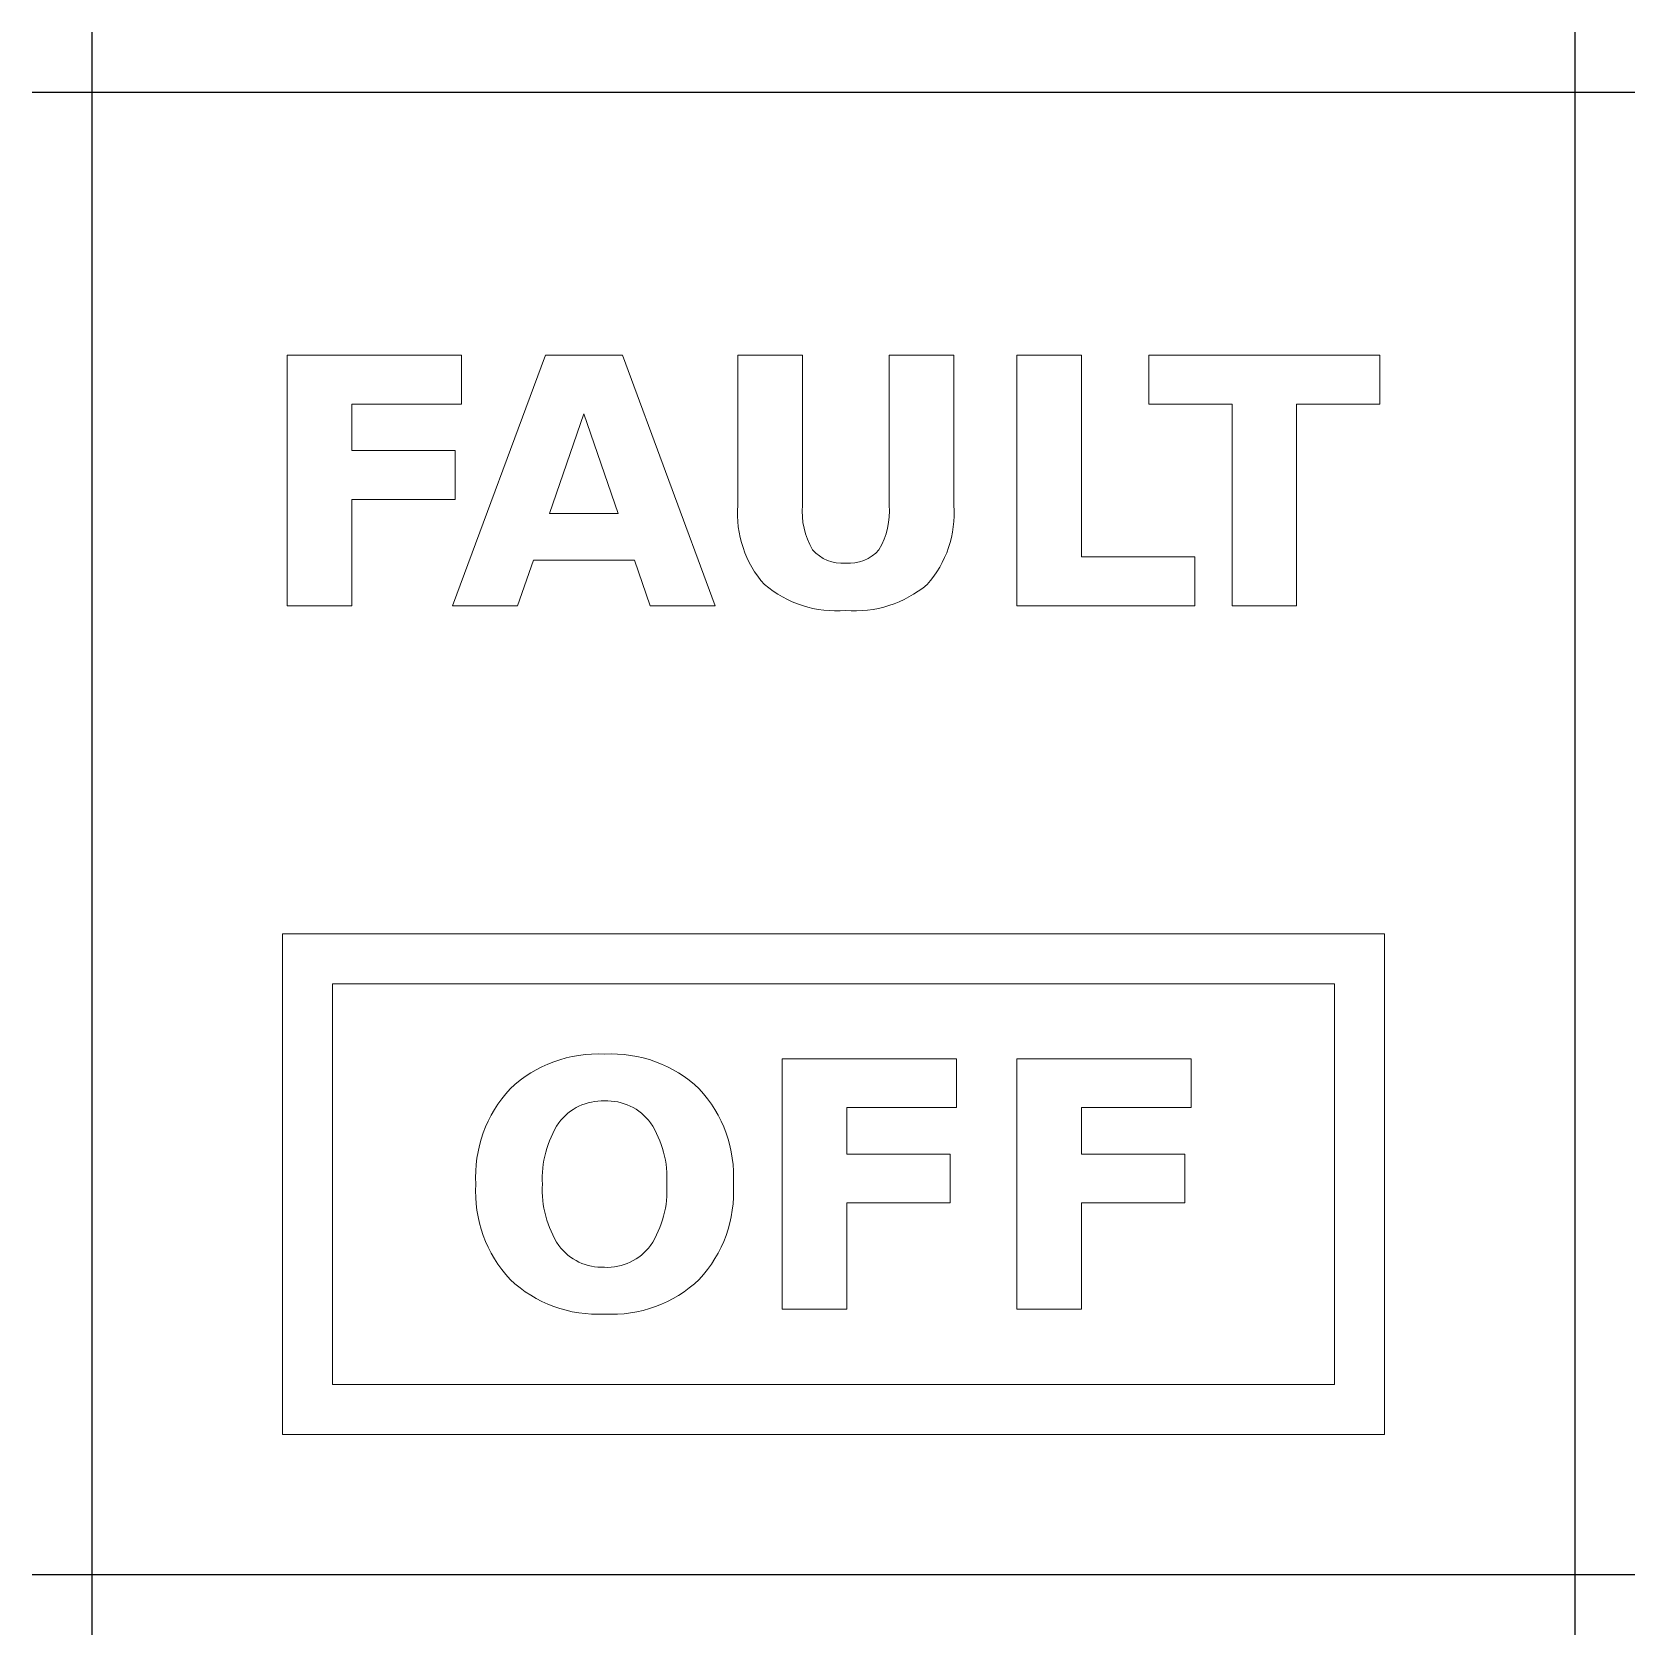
# Model space of a CAD drawing. Header units: millimetres. Extents: x -8 to 8, y -8 to 8.
import ezdxf

# ---------------------------------------------------------------- set-up
doc = ezdxf.new("R2010")
doc.units = ezdxf.units.MM
doc.layers.get('0').update_dxf_attribs({"lineweight": 25})
doc.layers.add('layer 1', color=4, linetype='Continuous', lineweight=20)

msp = doc.modelspace()

# ---------------------------------------------------------------- linework, layer by layer
for p, q in [((-7.4, -8), (-7.4, 8)), ((7.4, 8), (7.4, -8)), ((-8, 7.4), (8, 7.4)), ((8, -7.4), (-8, -7.4))]:
    msp.add_line(p, q)
at = {"layer": 'layer 1'}
for p, q in [((-5.5, -1), (5.5, -1)), ((-5.5, -6), (-5.5, -1)), ((-5.5, -1), (5.5, -1)), ((5.5, -1), (5.5, -6)), ((-5, -1.5), (5, -1.5)), ((-5, -5.5), (-5, -1.5)), ((5, -1.5), (5, -5.5)), ((5, -5.5), (-5, -5.5)), ((5.5, -6), (-5.5, -6))]:
    msp.add_line(p, q, dxfattribs=at)
at = {"layer": 'layer 1', "flags": 128}
for points in [[(-5.453, 4.774), (-3.713, 4.774), (-3.713, 4.287), (-4.808, 4.287), (-4.808, 3.822), (-3.778, 3.822), (-3.778, 3.334), (-4.808, 3.334), (-4.808, 2.274), (-5.453, 2.274)], [(-1.987, 2.73), (-2.995, 2.73), (-3.154, 2.274), (-3.802, 2.274), (-2.876, 4.774), (-2.107, 4.774), (-1.181, 2.274), (-1.829, 2.274)], [(1.829, 4.774), (2.474, 4.774), (2.474, 2.761), (3.606, 2.761), (3.606, 2.274), (1.829, 2.274)], [(3.148, 4.774), (5.453, 4.774), (5.453, 4.287), (4.623, 4.287), (4.623, 2.274), (3.979, 2.274), (3.979, 4.287), (3.148, 4.287)], [(-2.834, 3.194), (-2.149, 3.194), (-2.491, 4.189)], [(-0.512, -2.248), (1.228, -2.248), (1.228, -2.735), (0.133, -2.735), (0.133, -3.201), (1.163, -3.201), (1.163, -3.688), (0.133, -3.688), (0.133, -4.748), (-0.512, -4.748)], [(1.831, -2.248), (3.571, -2.248), (3.571, -2.735), (2.476, -2.735), (2.476, -3.201), (3.506, -3.201), (3.506, -3.688), (2.476, -3.688), (2.476, -4.748), (1.831, -4.748)]]:
    msp.add_lwpolyline(points, close=True, dxfattribs=at)
for points in [[(-0.955, 4.774), (-0.31, 4.774), (-0.31, 3.276, 0.155941), (-0.209, 2.833, 0.242688), (0.121, 2.7, 0.242244), (0.454, 2.833, 0.156213), (0.555, 3.276), (0.555, 4.774), (1.2, 4.774), (1.2, 3.276, -0.205156), (0.934, 2.485, -0.197332), (0.121, 2.226, -0.197331), (-0.689, 2.485, -0.205276), (-0.955, 3.276)], [(-2.285, -2.203, -0.206526), (-1.34, -2.548, -0.203476), (-0.999, -3.501, -0.203539), (-1.34, -4.452, -0.206526), (-2.285, -4.797, -0.206256), (-3.228, -4.452, -0.203902), (-3.571, -3.501, -0.203839), (-3.228, -2.548, -0.206256)], [(-2.285, -2.67, 0.250507), (-2.742, -2.888, 0.161233), (-2.905, -3.501, 0.161357), (-2.742, -4.112, 0.250507), (-2.285, -4.33, 0.250456), (-1.826, -4.112, 0.161357), (-1.664, -3.501, 0.161233), (-1.826, -2.888, 0.250456)]]:
    msp.add_lwpolyline(points, format="xyb", close=True, dxfattribs=at)

doc.saveas('drawing.dxf')
